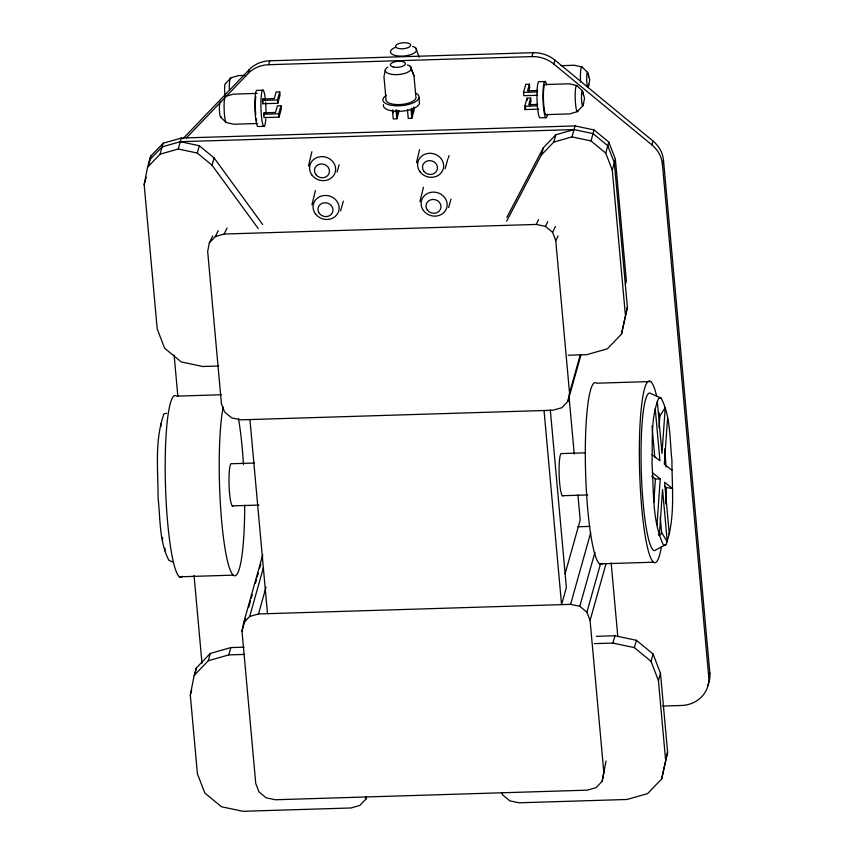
<?xml version="1.0" encoding="UTF-8"?>
<svg xmlns="http://www.w3.org/2000/svg" width="854" height="854" viewBox="0 0 854 854"><rect width="100%" height="100%" fill="white"/><g stroke="black" fill="none" stroke-linecap="round" stroke-linejoin="round"><path stroke-width="1.28" d="M664.455 486.107L666.312 487.559L665.874 504.052M162.463 540.048L162.644 537.422M164.79 550.798L164.982 548.172M653.78 502.387L655.424 479.03L651.709 476.116M659.021 427.694L659.843 416.015L658.85 412.429M657.004 524.815L660.227 478.88L652.285 472.657M659.331 535.575L662.555 489.63L667.273 541.788L661.615 532.512L660.206 516.969M667.561 418.311L664.337 464.245L672.279 470.469M262.754 554.801L243.646 622.758L241.992 631.149L255.752 783.47L258.933 791.818L266.074 797.775L275.287 799.76L587.371 790.153L596.167 787.612L602.198 781.25L604.109 770.884M602.198 781.25L605.988 761.095M212.742 235.896L209.315 242.942L207.671 251.439L221.432 403.761L224.602 412.002L231.744 417.884L240.945 419.837L553.029 410.23L561.836 407.721L567.867 401.433L580.848 355.275M218.656 366.003L202.729 366.494L181.251 361.936L164.598 348.197L157.211 328.961L144.155 184.549L147.593 167.203L150.678 156.229L163.157 143.226L181.347 138.038L575.052 125.922L594.074 129.957L608.827 142.116L615.371 159.164L626.377 280.934L625.341 284.585M148.66 164.843L149.642 159.879L162.132 146.877L180.311 141.7L574.027 129.573L593.039 133.608L607.802 145.778L614.336 162.815L627.391 307.237L621.466 334.127L607.375 348.816L586.837 354.666L568.252 355.232M149.45 162.42L150.678 156.229M366.494 796.739L365.8 799.173L359.769 805.471L350.962 807.969L242.931 811.3L221.453 806.742L204.8 793.003L197.413 773.767L190.293 695.017L194.168 675.429L196.228 668.116L210.319 653.427L230.858 647.578L244.116 647.172M194.936 674.639L196.228 668.116M308.443 166.039L311.881 151.734M311.956 204.864L315.393 190.559M385.357 69.75L383.98 76.753L385.976 98.936A15.158 5.989 -5.2 0 0 399.266 104.572A15.158 5.989 -5.2 0 0 415.983 98.007L413.987 75.825L411.35 68.95M416.474 162.719L419.57 149.631M419.976 201.544L423.424 187.229M365.8 799.173L366.281 796.771M583.154 105.373L584.531 98.381L582.951 92.339M588.363 86.841L589.74 79.849L588.16 73.807M567.867 401.433L569.533 393.043L580.176 355.157M621.466 334.127L627.391 307.237M501.757 792.608L502.664 794.957L509.806 800.849L519.008 802.803L627.039 799.472L647.578 793.622L661.669 778.944L667.593 752.043L660.473 673.283L653.096 654.047L636.433 640.308L614.955 635.75L596.38 636.326M667.593 752.043L661.669 778.944M262.135 559.231L262.669 556.829M144.155 184.549L146.215 177.226M147.593 167.203L160.072 154.19L163.157 143.226M160.072 154.19L178.262 149.012L181.347 138.038M258.25 228.594L212.038 165.217L197.285 153.047L199.334 145.735L180.311 141.7M212.038 165.217L214.098 157.905L199.334 145.735M186.482 137.782L248.194 73.476L249.283 69.58A30.306 27.531 15.7 0 1 269.768 60.805L532.992 52.702A30.306 27.531 15.7 0 1 554.94 60.164L652.947 140.974A30.306 27.531 15.7 0 1 663.505 160.306L709.845 672.941A30.306 27.531 15.7 0 1 707.624 685.826M248.194 73.476A30.306 27.531 15.7 0 1 268.668 64.701L269.768 60.805M262.466 100.398L262.872 98.936L274.283 98.594L276.13 92.008L279.728 91.89L280.027 95.221L277.774 103.27L262.765 103.729L262.466 100.398L277.465 99.939L279.728 91.89M262.765 103.729L262.872 98.936M263.715 114.265L264.132 112.803L275.532 112.45L277.379 105.875L280.987 105.757L281.286 109.088L279.023 117.137L264.014 117.596L263.715 114.265L278.724 113.806L280.987 105.757M337.063 172.113L339.123 164.801M190.293 695.017L191.67 690.139M194.168 675.429L208.259 660.74L210.319 653.427M340.575 210.938L343.319 201.181M208.259 660.74L228.797 654.901L230.858 647.578M241.992 631.149L245.536 618.52M248.738 607.162L250.51 600.842M251.215 598.323L252.282 594.533M255.474 583.165L256.542 579.386M257.246 576.856L258.314 573.066M259.733 568.017L260.801 564.227M243.646 622.758L249.688 616.471L263.406 567.664M397.868 110.71L396.939 113.998L396.587 110.049M392.434 110.081L393.235 118.898L396.832 118.791L399.096 110.742M249.688 616.471L258.495 613.962L266.042 587.093M413.485 108.052L411.948 113.539L411.468 108.266M407.433 109.622L408.233 118.439L411.831 118.332L414.094 110.283L413.795 106.953M445.094 168.793L447.838 159.036M448.606 207.607L451.008 199.078M268.668 64.701L531.893 56.599L532.992 52.702M537.593 95.274L523.833 95.691L523.534 92.371L525.797 84.322L529.395 84.204L529.704 87.535L528.775 90.823M529.395 84.204L527.548 90.791L537.689 90.481M538.842 109.131L525.093 109.558L524.794 106.227L527.046 98.189L530.654 98.071L530.953 101.402L529.715 105.789M525.093 109.558L525.733 107.262M530.654 98.071L528.797 104.658L537.668 104.38M662.576 706.077L681.246 705.5A30.306 27.531 15.7 0 0 708.745 676.848L662.416 164.214A30.306 27.531 15.7 0 0 651.848 144.87L553.84 64.071L554.94 60.164M506.625 221.207L541.297 155.076L543.347 147.763L555.837 134.761L574.027 129.573M541.297 155.076L553.776 142.074L555.837 134.761M553.776 142.074L571.966 136.896L575.052 125.922M625.341 314.55L612.286 170.138L605.742 153.09L590.989 140.931L594.074 129.957M605.742 153.09L608.827 142.116M612.286 170.138L615.371 159.164M651.848 144.87L652.947 140.974M662.416 164.214L663.505 160.306M565.113 573.696L580.197 520.054L577.923 494.957M258.495 613.962L570.579 604.354L590.712 532.715M603.853 772.753L590.082 620.431L586.922 612.19L579.781 606.297L594.939 552.367M586.922 612.19L600.618 563.469M590.082 620.431L606.052 563.608M594.331 643.638L612.905 643.073L614.955 635.75M665.544 759.355L658.423 680.595L651.036 661.359L634.373 647.62L636.433 640.308M651.036 661.359L653.096 654.047M658.423 680.595L660.473 673.283M708.745 676.848L709.845 672.941M661.615 532.512L660.697 534.593L658.434 534.946M666.024 544.617C675.61 517.898 671.895 488.264 671.938 460.338C669.568 439.65 670.966 416.998 661.167 398.092L650.887 393.587A78.803 10.771 88.2 0 0 641.354 473.575A78.803 10.771 88.2 0 0 656.064 549.73L666.024 544.617L663.398 545.033C651.719 519.958 654.015 490.57 651.976 463.498C652.819 441.924 650.374 418.93 658.541 398.508L661.167 398.092M209.315 242.942L215.357 236.579L218.25 230.623M215.357 236.579L224.154 234.039L227.057 228.061M224.154 234.039L536.237 224.431L538.564 219.649M569.533 393.043L555.762 240.721L552.591 232.373L545.439 226.417L547.756 221.645M552.591 232.373L555.442 226.502M555.762 240.721L558.078 235.95M506.828 217.428L543.347 147.763M659.843 416.015L665.234 407.561L662.01 453.495L657.292 401.337M245.087 75.398L238.415 75.6L230.954 77.853L225.541 83.532A7.579 1.035 88.2 0 0 224.623 87.716A7.579 1.035 88.2 0 0 225.061 96.31M582.641 105.971L577.229 111.65L569.757 113.902L545.749 114.639A15.158 2.071 88.2 0 1 543.411 97.932A15.158 2.071 88.2 0 1 545.3 84.525L569.298 83.788L576.834 85.571L582.407 90.919M182.969 138.679L249.283 69.58M166.626 413.315L164 413.731C154.414 440.461 158.129 470.095 158.086 498.01C160.456 518.709 159.068 541.361 168.857 560.267L173.426 562.263M561.174 65.673L574.507 65.256L582.044 67.039L587.616 72.387M263.171 90.204L257.171 90.385A18.18 2.487 88.2 0 0 254.908 106.472A18.18 2.487 88.2 0 0 257.716 126.52L263.726 126.339M545.247 81.514L539.248 81.706A18.18 2.487 88.2 0 0 536.985 97.783A18.18 2.487 88.2 0 0 539.792 117.831L545.802 117.649M257.214 93.396L233.206 94.132L225.744 96.385A13.12 1.793 88.2 0 0 224.111 107.988A13.12 1.793 88.2 0 0 226.139 122.464L233.665 124.246L257.673 123.51M523.534 92.371L537.294 91.944M524.794 106.227L537.294 105.843M221.367 394.761L176.575 396.139A90.919 12.436 88.2 0 0 165.569 488.435A90.919 12.436 88.2 0 0 182.553 576.301M650.705 381.546L596.69 383.211A90.919 12.436 88.2 0 0 585.684 475.497A90.919 12.436 88.2 0 0 602.668 563.362M254.321 463.039L231.647 463.733A21.211 2.904 88.2 0 0 229.075 485.275A21.211 2.904 88.2 0 0 233.035 505.771M585.737 452.833L561.729 453.57A21.211 2.904 88.2 0 0 559.167 475.102A21.211 2.904 88.2 0 0 563.128 495.608M655.424 479.03L660.227 478.88M232.288 505.888L258.954 505.066M562.37 495.726L587.712 494.946M577.838 526.779L589.836 526.406M179.319 576.813L233.334 575.148M599.433 563.875L653.449 562.21M228.797 654.901L244.714 654.41M666.312 487.559L672.546 488.541L664.615 482.318L669.322 534.476M571.966 136.896L590.989 140.931M178.262 149.012L197.285 153.047M570.579 604.354L579.781 606.297M612.905 643.073L634.373 647.62M536.237 224.431L545.439 226.417M652.008 454.595L659.95 460.808L655.231 408.65M220.556 117.115L226.139 122.464M214.098 157.905L262.658 224.495M413.987 75.825L410.347 66.366M415.556 47.835L419.197 57.293M651.986 425.997L654.794 457.071M611.144 562.861L617.794 636.454M569.095 397.238L574.23 454.018M527.046 98.189L527.249 100.398M550.318 409.952L566.373 587.563L561.569 604.632L544.03 410.507M418.994 97.922L419.485 103.462A18.18 7.184 -5.2 0 1 399.426 111.33A18.18 7.184 -5.2 0 1 383.478 104.572M411.041 109.504L411.831 118.332M396.032 109.963L396.832 118.791M392.979 110.155L393.224 112.792M277.465 99.939L277.774 103.27M278.724 113.806L279.023 117.137M264.132 112.803L264.334 115.023M249.944 419.56L267.494 613.684M174.12 355.04L177.845 396.203M194.05 575.5L201.971 663.152M160.701 423.883L160.936 426.488M664.86 448.766L665.96 467.01M407.422 64.915A13.12 5.177 -5.2 0 1 408.159 72.046A13.12 5.177 -5.2 0 1 390.129 74.02A13.12 5.177 -5.2 0 1 387.844 67.06M415.749 93.171A18.18 7.184 -5.2 0 1 412.973 102.96A18.18 7.184 -5.2 0 1 388.73 104.711A18.18 7.184 -5.2 0 1 386.424 95.296M221.069 116.528A7.579 1.035 88.2 0 1 219.457 110.742A7.579 1.035 88.2 0 1 220.332 102.064M265.775 119.016A18.18 2.487 88.2 0 1 262.093 121.204A18.18 2.487 88.2 0 1 261.516 93.748A18.18 2.487 88.2 0 1 265.37 99.566M265.605 102.181A18.18 2.487 88.2 0 1 265.989 112.888M256.584 120.67A15.158 2.071 88.2 0 1 256.211 118.546M255.73 114.553A15.158 2.071 88.2 0 1 255.794 96.641M583.495 102.928A7.579 1.035 88.2 0 1 581.937 103.676A7.579 1.035 88.2 0 1 581.755 92.147A7.579 1.035 88.2 0 1 583.378 95.392M578.115 110.625A13.12 1.793 88.2 0 1 575.318 100.601A13.12 1.793 88.2 0 1 576.834 85.571M547.425 114.351A18.18 2.487 88.2 0 1 544.03 111.671A18.18 2.487 88.2 0 1 543.315 87.354A18.18 2.487 88.2 0 1 546.549 84.93M449.033 155.642A15.158 13.771 15.7 0 1 448.329 157.969M412.631 46.383A13.12 5.177 -5.2 0 1 412.738 53.823A13.12 5.177 -5.2 0 1 394.004 55.104A13.12 5.177 -5.2 0 1 394.89 47.589M229.32 89.456A13.12 1.793 88.2 0 1 230.954 77.853M588.705 84.397A7.579 1.035 88.2 0 1 587.146 85.144A7.579 1.035 88.2 0 1 586.965 73.615A7.579 1.035 88.2 0 1 588.587 76.86M580.528 82.069A13.12 1.793 88.2 0 1 582.044 67.039M531.893 56.599A30.306 27.531 15.7 0 1 553.84 64.071M244.703 505.152A90.919 12.436 88.2 0 1 226.908 558.473A90.919 12.436 88.2 0 1 223.172 407.102M238.469 418.556A90.919 12.436 88.2 0 1 243.475 464.555M661.348 546.998A90.919 12.436 88.2 0 1 644.642 532.512A90.919 12.436 88.2 0 1 640.842 412.792A90.919 12.436 88.2 0 1 656.534 395.615M393.395 67.039A7.579 2.989 -5.2 0 0 405.394 64.05A7.579 2.989 -5.2 0 0 394.879 61.755A7.579 2.989 -5.2 0 0 393.395 67.039M423.808 171.206A7.579 6.885 15.7 0 0 436.8 170.8A7.579 6.885 15.7 0 0 429.37 160.605A7.579 6.885 15.7 0 0 423.808 171.206M419.912 171.654A13.12 11.924 15.7 0 0 442.415 170.96A13.12 11.924 15.7 0 0 429.53 153.293A13.12 11.924 15.7 0 0 419.912 171.654M315.777 174.526A7.579 6.885 15.7 0 0 328.769 174.131A7.579 6.885 15.7 0 0 321.339 163.925A7.579 6.885 15.7 0 0 315.777 174.526M311.881 174.985A13.12 11.924 15.7 0 0 334.384 174.291A13.12 11.924 15.7 0 0 321.51 156.624A13.12 11.924 15.7 0 0 311.881 174.985M427.32 210.031A7.579 6.885 15.7 0 0 440.312 209.625A7.579 6.885 15.7 0 0 432.871 199.43A7.579 6.885 15.7 0 0 427.32 210.031M423.413 210.479A13.12 11.924 15.7 0 0 445.927 209.785A13.12 11.924 15.7 0 0 433.042 192.118A13.12 11.924 15.7 0 0 423.413 210.479M319.289 213.351A7.579 6.885 15.7 0 0 332.281 212.956A7.579 6.885 15.7 0 0 324.84 202.75A7.579 6.885 15.7 0 0 319.289 213.351M315.393 213.81A13.12 11.924 15.7 0 0 337.896 213.116A13.12 11.924 15.7 0 0 325.011 195.449A13.12 11.924 15.7 0 0 315.393 213.81M398.604 48.507A7.579 2.989 -5.2 0 0 410.603 45.518A7.579 2.989 -5.2 0 0 400.088 43.223A7.579 2.989 -5.2 0 0 398.604 48.507"/></g></svg>
